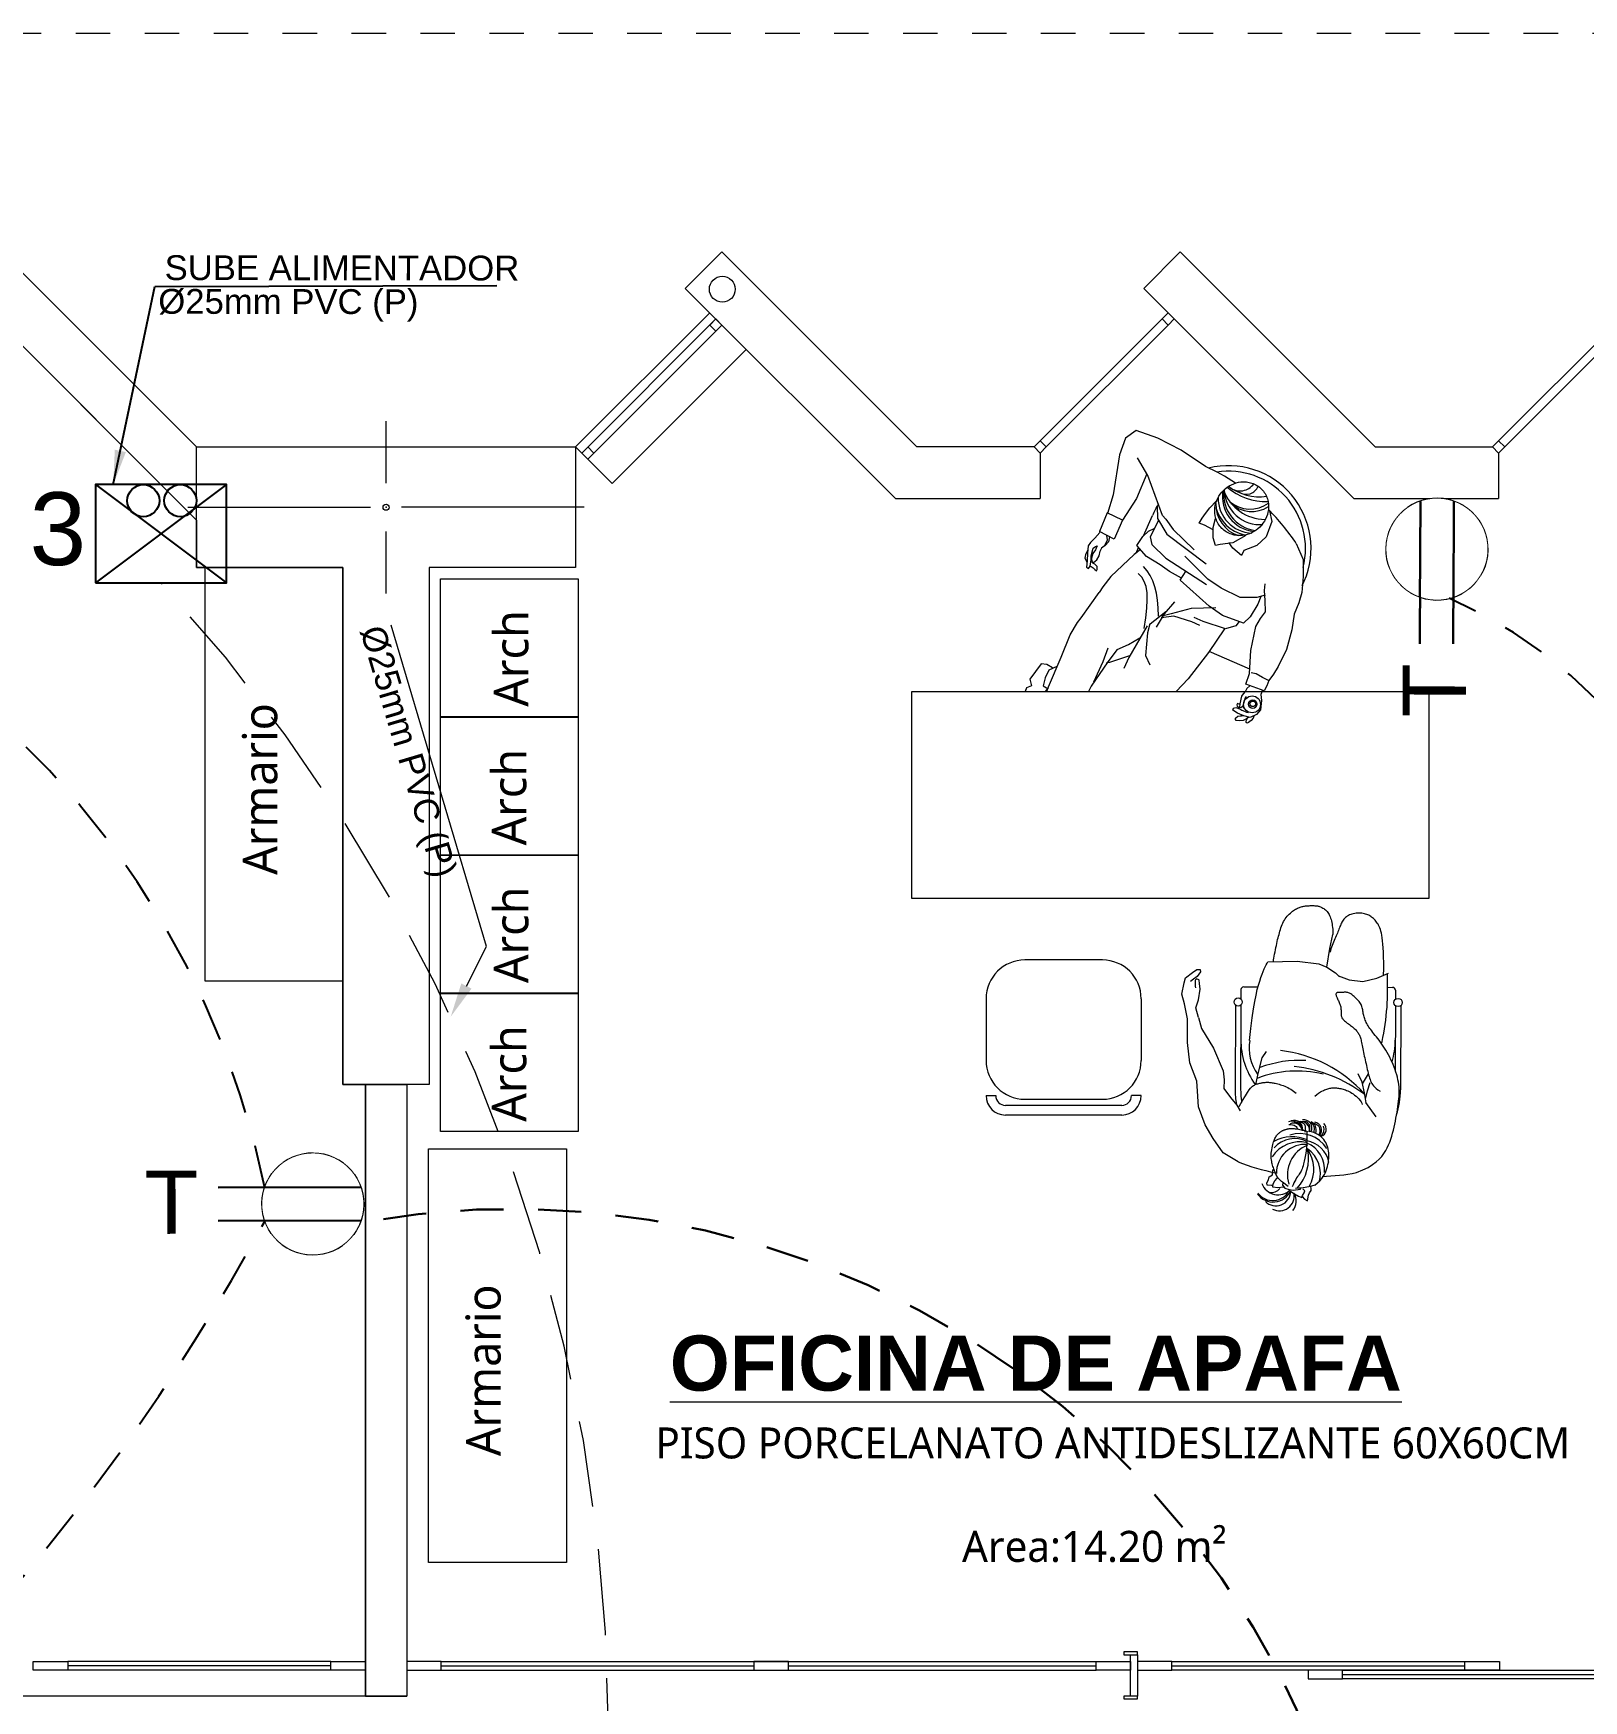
# Model space of a CAD drawing. Header units: metres. Extents: x -17 to 101, y 0 to 79.
# Drawn here: x 70.235 to 74.732, y 26.296 to 31.134 of the extents above; entities that cross this region are included whole.
import ezdxf

# ---------------------------------------------------------------- set-up
doc = ezdxf.new("R2010")
doc.units = ezdxf.units.M
doc.set_wipeout_variables(frame=1)
for name, pattern in [('CONTINUA', [0]), ('DASHED', [19.05, 12.7, -6.35]), ('DASHED2', [0.375, 0.25, -0.125]), ('HIDDEN2', [0.1875, 0.125, -0.0625])]:
    doc.linetypes.add(name, pattern=pattern)
for name, color, linetype, lineweight in [('corriente debil', 30, 'Continuous', 15), ('Cotas varias El', 253, 'Continuous', 13), ('ISE- DAtos', 140, 'Continuous', 35), ('ROTULO', 253, 'Continuous', 0), ('TOMACORRIENTE', 5, 'HIDDEN2', 30)]:
    doc.layers.add(name, color=color, linetype=linetype, lineweight=lineweight)
doc.styles.add('01COTAS', font='romans.shx')
doc.styles.add('Generales', font='trebuc.ttf', dxfattribs={"height": 0.1})
doc.styles.add('GENERATED_STYLE_3', font='swisse.ttf')
doc.styles.add('Santa Rosa 1 50', font='trebuc.ttf')
doc.styles.add('style1', font='arial.ttf', dxfattribs={"height": 0.35})
doc.styles.add('WMF-Arial1', font='arial.ttf')
doc.dimstyles.new('DIM-50-PLANTA', dxfattribs={"dimscale": 0.05, "dimtxt": 2, "dimasz": 2, "dimexe": 2, "dimexo": 2, "dimgap": 1, "dimtad": 1, "dimdec": 0, "dimlfac": 1000, "dimdsep": 46, "dimtxsty": '01COTAS', "dimcen": 25, "dimclrd": 9, "dimclre": 9, "dimclrt": 7, "dimadec": 0, "dimazin": 0, "dimtfac": 1, "dimtdec": 0, "dimtmove": 2, "dimatfit": 3, "dimfxl": 1, "dimtolj": 1, "dimtzin": 0, "dimarcsym": 0})

# ---------------------------------------------------------------- blocks, each defined once
blk = doc.blocks.new('Tomacorriente con puesta a tierra')
at = {"layer": 'TOMACORRIENTE'}
blk.add_lwpolyline([(0.111, 0.0379), (0.1065, 0.0493), (0.1007, 0.0601), (0.0939, 0.0703), (0.086, 0.0798), (0.0772, 0.0883), (0.0676, 0.0959), (0.0572, 0.1024), (0.0462, 0.1079), (0.0346, 0.1121), (0.0227, 0.1151), (0.0106, 0.1168), (-0.0017, 0.1173), (-0.014, 0.1165), (-0.0261, 0.1144), (-0.0379, 0.111), (-0.0493, 0.1065), (-0.0601, 0.1007), (-0.0703, 0.0939), (-0.0798, 0.086), (-0.0883, 0.0772), (-0.0959, 0.0676), (-0.1024, 0.0572), (-0.1079, 0.0462), (-0.1121, 0.0346), (-0.1151, 0.0227), (-0.1168, 0.0106), (-0.1173, -0.0017), (-0.1165, -0.014), (-0.1144, -0.0261), (-0.111, -0.0379), (-0.1065, -0.0493), (-0.1007, -0.0601), (-0.0939, -0.0703), (-0.086, -0.0798), (-0.0772, -0.0883), (-0.0676, -0.0959), (-0.0572, -0.1024), (-0.0462, -0.1079), (-0.0346, -0.1121), (-0.0227, -0.1151), (-0.0106, -0.1168), (0.0017, -0.1173), (0.014, -0.1165), (0.0261, -0.1144), (0.0379, -0.111), (0.0493, -0.1065), (0.0601, -0.1007), (0.0703, -0.0939), (0.0798, -0.086), (0.0883, -0.0772), (0.0959, -0.0676), (0.1024, -0.0572), (0.1079, -0.0462), (0.1121, -0.0346), (0.1151, -0.0227), (0.1168, -0.0106), (0.1173, 0.0017), (0.1165, 0.014), (0.1144, 0.0261)], close=True, dxfattribs=at)
at = {"layer": 'TOMACORRIENTE', "color": 5, "linetype": 'CONTINUA', "style": 'style1', "text_generation_flag": 4}
blk.add_text('T', height=0.1466, rotation=180, dxfattribs=at).set_placement((0.3906, -0.0687))
blk.add_wipeout([(0.111, 0.0379), (0.1065, 0.0493), (0.1007, 0.0601), (0.0939, 0.0703), (0.086, 0.0798), (0.0772, 0.0883), (0.0676, 0.0959), (0.0572, 0.1024), (0.0462, 0.1079), (0.0346, 0.1121), (0.0227, 0.1151), (0.0106, 0.1168), (-0.0017, 0.1173), (-0.014, 0.1165), (-0.0261, 0.1144), (-0.0379, 0.111), (-0.0493, 0.1065), (-0.0601, 0.1007), (-0.0703, 0.0939), (-0.0798, 0.086), (-0.0883, 0.0772), (-0.0959, 0.0676), (-0.1024, 0.0572), (-0.1079, 0.0462), (-0.1121, 0.0346), (-0.1151, 0.0227), (-0.1168, 0.0106), (-0.1173, -0.0017), (-0.1165, -0.014), (-0.1144, -0.0261), (-0.111, -0.0379), (-0.1065, -0.0493), (-0.1007, -0.0601), (-0.0939, -0.0703), (-0.086, -0.0798), (-0.0772, -0.0883), (-0.0676, -0.0959), (-0.0572, -0.1024), (-0.0462, -0.1079), (-0.0346, -0.1121), (-0.0227, -0.1151), (-0.0106, -0.1168), (0.0017, -0.1173), (0.014, -0.1165), (0.0261, -0.1144), (0.0379, -0.111), (0.0493, -0.1065), (0.0601, -0.1007), (0.0703, -0.0939), (0.0798, -0.086), (0.0883, -0.0772), (0.0959, -0.0676), (0.1024, -0.0572), (0.1079, -0.0462), (0.1121, -0.0346), (0.1151, -0.0227), (0.1168, -0.0106), (0.1173, 0.0017), (0.1165, 0.014), (0.1144, 0.0261)]).dxf.layer = 'TOMACORRIENTE'
at = {"layer": 'TOMACORRIENTE', "color": 5, "linetype": 'CONTINUA'}
for p, q in [((-0.1107, 0.0388), (0.2197, 0.0388)), ((-0.1107, -0.0388), (0.2197, -0.0388))]:
    blk.add_line(p, q, dxfattribs=at)

msp = doc.modelspace()

# ---------------------------------------------------------------- linework, layer by layer
at = {"color": 7}
for p, q in [((70.7949, 29.8247), (70.4147, 29.5395)), ((70.4147, 29.8247), (70.7949, 29.5395))]:
    msp.add_line(p, q, dxfattribs=at)
msp.add_lwpolyline([(70.4147, 29.5395), (70.7949, 29.5395), (70.7949, 29.8247), (70.4147, 29.8247)], close=True, dxfattribs=at)
at = {"color": 7, "ltscale": 0.0005}
for centre in [(70.5536, 29.778), (70.6609, 29.7781)]:
    msp.add_circle(centre, 0.0465, dxfattribs=at)
at = {"layer": 'corriente debil', "color": 5, "linetype": 'DASHED'}
msp.add_lwpolyline([(71.4909, 28.3699), (71.5495, 28.4843), (71.2726, 29.4164)], dxfattribs=at)
msp.add_solid([(71.5058, 28.3623), (71.4454, 28.2809), (71.4761, 28.3775)], dxfattribs=at)
at = {"layer": 'Cotas varias El', "linetype": 'Continuous'}
for p, q in [((71.8077, 29.9339), (72.1966, 30.3228)), ((71.8253, 29.9163), (72.2142, 30.3052)), ((72.2142, 30.3052), (72.1966, 30.2875)), ((72.1966, 30.2875), (72.2142, 30.2698)), ((72.2142, 30.3052), (72.2319, 30.2875)), ((72.2142, 30.2698), (72.2319, 30.2875)), ((73.1377, 29.9339), (73.5266, 30.3229)), ((73.173, 29.9339), (73.5266, 30.2875)), ((73.5266, 30.3229), (73.5089, 30.3052)), ((73.5089, 30.3052), (73.5266, 30.2875)), ((73.5266, 30.3229), (73.5443, 30.3052)), ((73.5266, 30.2875), (73.5443, 30.3052)), ((74.4677, 29.9339), (74.8566, 30.3229)), ((74.5031, 29.9339), (74.8566, 30.2875)), ((71.8607, 29.9163), (72.2142, 30.2698)), ((71.9137, 29.8279), (72.3026, 30.2168)), ((71.2577, 29.829), (71.2577, 30.009)), ((73.173, 29.9339), (73.1554, 29.9516)), ((74.5031, 29.9339), (74.4854, 29.9516)), ((71.8077, 29.9339), (71.9137, 29.8279)), ((71.8607, 29.9163), (71.843, 29.9339)), ((71.843, 29.8986), (71.8607, 29.9163)), ((73.1554, 29.9163), (73.173, 29.9339)), ((74.4854, 29.9163), (74.5031, 29.9339)), ((70.6827, 29.759), (71.2127, 29.759)), ((71.8327, 29.759), (71.3027, 29.759)), ((71.2577, 29.509), (71.2577, 29.689)), ((73.4177, 26.3098), (73.4177, 26.4298)), ((71.0977, 26.4098), (70.3343, 26.4098)), ((71.0977, 26.3973), (70.3343, 26.3973)), ((71.0977, 26.3848), (70.3343, 26.3848)), ((71.4177, 26.4098), (73.3177, 26.4098)), ((71.4177, 26.3973), (72.3252, 26.3973)), ((71.4177, 26.3848), (72.3252, 26.3848)), ((72.4252, 26.3973), (73.3177, 26.3973)), ((72.4252, 26.3848), (73.3177, 26.3848)), ((73.5377, 26.4098), (74.3877, 26.4098)), ((73.5377, 26.3973), (74.3877, 26.3973)), ((74.3877, 26.3848), (73.5377, 26.3848)), ((74.0326, 26.3848), (74.8826, 26.3848)), ((74.0326, 26.3723), (74.8826, 26.3723)), ((74.8826, 26.3598), (74.0326, 26.3598))]:
    msp.add_line(p, q, dxfattribs=at)
at = {"layer": 'Cotas varias El', "ltscale": 0.05}
for p, q in [((73.1377, 29.9339), (73.1554, 29.9163)), ((73.1377, 29.9339), (73.1554, 29.9163)), ((73.1554, 29.9163), (73.1554, 29.7839)), ((74.4677, 29.9339), (74.4854, 29.9163)), ((74.4677, 29.9339), (74.4854, 29.9163)), ((74.4854, 29.9163), (74.4854, 29.7839)), ((72.7355, 29.7839), (73.1554, 29.7839))]:
    msp.add_line(p, q, dxfattribs=at)
at = {"layer": 'Cotas varias El'}
for p, q in [((73.4674, 29.8512), (73.4377, 29.9019)), ((73.4651, 29.8563), (73.4347, 29.7843)), ((73.51, 29.7353), (73.4674, 29.8512)), ((73.4347, 29.7843), (73.3938, 29.7213)), ((73.4949, 29.7623), (73.4955, 29.7264)), ((73.3498, 29.7423), (73.3274, 29.6884)), ((73.3938, 29.7213), (73.3498, 29.7423)), ((73.3938, 29.7213), (73.3703, 29.6659)), ((73.4556, 29.6765), (73.4809, 29.735)), ((73.4955, 29.7264), (73.5224, 29.681)), ((73.3703, 29.6659), (73.3274, 29.6884)), ((73.5224, 29.681), (73.6374, 29.595)), ((73.4338, 29.6261), (73.4409, 29.6424)), ((73.9159, 29.5316), (73.9215, 29.5444)), ((73.5936, 29.4648), (73.5357, 29.4502)), ((73.6648, 29.4671), (73.5936, 29.4648)), ((73.5357, 29.4502), (73.5079, 29.4426)), ((73.7635, 29.2892), (73.6452, 29.3404)), ((73.7379, 28.3595), (73.7379, 28.3324)), ((73.746, 28.3674), (73.7875, 28.3673)), ((74.1633, 28.3661), (74.178, 28.366)), ((74.1859, 28.358), (74.1859, 28.331)), ((73.7218, 28.3146), (73.721, 28.0706)), ((73.7378, 28.3145), (73.737, 28.0705)), ((74.1858, 28.3131), (74.1852, 28.1267)), ((74.2018, 28.313), (74.201, 28.069)), ((73.6143, 28.2783), (73.6232, 28.2464)), ((73.6232, 28.2464), (73.6585, 28.1899)), ((73.6585, 28.1899), (73.6865, 28.1241)), ((73.6865, 28.1241), (73.6889, 28.0977)), ((73.6889, 28.0977), (73.6884, 28.073)), ((73.6884, 28.073), (73.708, 28.0466)), ((73.708, 28.0466), (73.7263, 28.0246)), ((73.7263, 28.0246), (73.736, 28.0077)), ((74.1303, 27.9908), (74.1004, 28.0319)), ((73.6576, 27.9271), (73.6342, 27.9672)), ((73.6862, 27.8859), (73.6576, 27.9271)), ((73.7294, 27.8595), (73.6862, 27.8859)), ((71.1977, 26.3098), (71.3177, 26.3098))]:
    msp.add_line(p, q, dxfattribs=at)
at = {"layer": 'Cotas varias El', "linetype": 'ByBlock'}
for p, q in [((73.336, 28.4455), (73.111, 28.4455)), ((72.9985, 28.333), (72.9985, 28.1538)), ((73.4485, 28.333), (73.4485, 28.1538)), ((72.9985, 28.0518), (73.0266, 28.0518)), ((73.3922, 28.0237), (73.0547, 28.0237)), ((73.111, 28.0413), (73.336, 28.0413)), ((73.4485, 28.0518), (73.4204, 28.0518)), ((73.3922, 27.9955), (73.0547, 27.9955))]:
    msp.add_line(p, q, dxfattribs=at)
at = {"layer": 'Cotas varias El', "linetype": 'HIDDEN2', "ltscale": 0.5}
msp.add_lwpolyline([(85.6577, 29.9339), (85.6577, 31.1339), (56.8577, 31.1339), (56.8577, 29.9339)], dxfattribs=at)
at = {"layer": 'Cotas varias El', "ltscale": 0.05}
for points in [[(70.7077, 29.9339), (70.142, 30.4996)], [(72.2319, 30.4996), (72.1259, 30.3936)], [(72.7976, 29.9339), (72.2319, 30.4996)], [(73.5619, 30.4996), (73.4559, 30.3936)], [(74.1276, 29.9339), (73.5619, 30.4996)], [(70.0359, 30.3935), (70.7077, 29.7218)], [(72.1259, 30.3936), (72.7355, 29.7839)], [(73.4559, 30.3936), (74.0655, 29.7839)], [(72.9676, 29.9339), (72.7976, 29.9339)], [(73.1377, 29.9339), (72.9676, 29.9339)], [(74.1276, 29.9339), (74.4677, 29.9339)], [(74.0655, 29.7839), (74.4854, 29.7839)]]:
    msp.add_lwpolyline(points, dxfattribs=at)
at = {"layer": 'Cotas varias El'}
for points in [[(71.1977, 26.3098), (66.4927, 26.3098), (66.5014, 29.5839), (67.0576, 29.5839), (67.0576, 29.9339), (67.0753, 29.9162), (67.4642, 30.3051), (67.9855, 29.7839), (68.4053, 29.7839), (68.4053, 29.9162), (68.7943, 30.3051), (69.3155, 29.7839), (69.7354, 29.7839), (69.7354, 29.9162), (70.1243, 30.3051), (70.7076, 29.7218), (70.7076, 29.5839), (71.1326, 29.5839), (71.1324, 28.0839), (71.1977, 28.0839), (71.1977, 26.3098)], [(73.635, 29.8769), (73.5641, 29.9243), (73.4969, 29.9596), (73.4336, 29.9821), (73.4026, 29.959), (73.3855, 29.911), (73.367, 29.795), (73.3506, 29.741)], [(73.6573, 29.6932), (73.6322, 29.7071), (73.6166, 29.7127), (73.6253, 29.7272), (73.6354, 29.7412), (73.6473, 29.757), (73.6673, 29.7775)], [(73.4991, 29.7202), (73.4743, 29.673), (73.4791, 29.6512), (73.5202, 29.6114), (73.638, 29.535)], [(73.51, 29.7353), (73.5198, 29.7243), (73.5408, 29.6943), (73.602, 29.6358)], [(73.7521, 29.677), (73.7142, 29.6553), (73.6775, 29.6509), (73.6639, 29.6481), (73.6569, 29.6707), (73.6575, 29.7006), (73.664, 29.726)], [(73.8208, 29.7489), (73.827, 29.7181), (73.8112, 29.6736), (73.7844, 29.6479), (73.7467, 29.6337), (73.739, 29.6189), (73.7139, 29.6404), (73.7023, 29.6571)], [(73.3284, 29.6859), (73.3138, 29.669), (73.3019, 29.6565), (73.2947, 29.6474), (73.2928, 29.6258), (73.2914, 29.6034), (73.29, 29.5847), (73.2959, 29.5809), (73.3007, 29.5881), (73.3036, 29.6066), (73.3032, 29.6184), (73.3095, 29.64), (73.3162, 29.6455), (73.3208, 29.647), (73.3161, 29.6353), (73.3086, 29.6248), (73.3043, 29.6109), (73.305, 29.6013), (73.3103, 29.5983), (73.3196, 29.6063), (73.3265, 29.6177), (73.3293, 29.6311), (73.3345, 29.6412), (73.3439, 29.6499), (73.3506, 29.6649), (73.3488, 29.6769)], [(73.3569, 29.6727), (73.3532, 29.6587), (73.3442, 29.6477), (73.3336, 29.6399)], [(73.5654, 29.5533), (73.5306, 29.5727), (73.5037, 29.5921), (73.4642, 29.6159), (73.4358, 29.6482), (73.4529, 29.6741), (73.4699, 29.6893), (73.486, 29.6969)], [(73.8982, 29.6542), (73.9184, 29.6078), (73.9181, 29.5577), (73.9142, 29.5114), (73.9061, 29.4816), (73.892, 29.449), (73.8859, 29.4034), (73.8705, 29.3461), (73.8455, 29.2973), (73.8324, 29.2744), (73.8185, 29.2567), (73.813, 29.2411), (73.8052, 29.2263), (73.7517, 29.2453), (73.7628, 29.2765), (73.7664, 29.343), (73.7812, 29.4131), (73.7944, 29.436), (73.809, 29.4559), (73.8082, 29.4888), (73.8058, 29.5173), (73.8077, 29.5367)], [(73.2935, 29.6352), (73.2869, 29.6209), (73.2853, 29.6109), (73.291, 29.6006)], [(73.4462, 29.6364), (73.4283, 29.6215), (73.3604, 29.5578), (73.3374, 29.5284), (73.3266, 29.5121)], [(73.8085, 29.5038), (73.7837, 29.4976), (73.7358, 29.497), (73.6802, 29.5244), (73.6418, 29.5506), (73.5751, 29.6166)], [(70.7327, 28.384), (70.7327, 29.584), (71.1327, 29.584), (71.1327, 28.384), (70.7327, 28.384)], [(73.3008, 29.5888), (73.3087, 29.5832), (73.3137, 29.5781), (73.319, 29.5743), (73.3211, 29.5784), (73.321, 29.5872), (73.314, 29.5941), (73.3099, 29.5955), (73.3069, 29.5996)], [(73.4569, 29.4069), (73.4616, 29.4382), (73.4647, 29.4658), (73.466, 29.4899), (73.4654, 29.5107), (73.4626, 29.5286), (73.4575, 29.5437), (73.45, 29.5564), (73.4397, 29.5668)], [(73.4984, 29.4434), (73.4979, 29.4671), (73.496, 29.4891), (73.4927, 29.5095), (73.488, 29.5283), (73.482, 29.5454), (73.4745, 29.5609), (73.4657, 29.5747), (73.4554, 29.5869)], [(73.7951, 29.4999), (73.7873, 29.4778), (73.7646, 29.4415), (73.7454, 29.4226), (73.6839, 29.4445), (73.6458, 29.4722), (73.5616, 29.5475), (73.5791, 29.5741)], [(71.8155, 29.1513), (71.4155, 29.1513), (71.4155, 29.5513), (71.8155, 29.5513), (71.8155, 29.1513)], [(73.2741, 29.4378), (73.3266, 29.5121)], [(73.5454, 29.4845), (73.5155, 29.4499), (73.4915, 29.4108)], [(73.1752, 29.2242), (73.18, 29.2376), (73.2166, 29.3243), (73.2425, 29.3892), (73.2636, 29.4244), (73.2741, 29.4378)], [(73.4656, 29.4152), (73.4128, 29.3229), (73.3985, 29.2909)], [(73.4734, 29.421), (73.4669, 29.3948), (73.4605, 29.3287), (73.4735, 29.3013)], [(73.5201, 29.4558), (73.4745, 29.4193)], [(73.6189, 29.4156), (73.5951, 29.4266), (73.543, 29.4426), (73.5063, 29.4381)], [(73.7328, 29.4271), (73.7233, 29.4147), (73.6935, 29.4066), (73.6281, 29.4274), (73.6021, 29.4392)], [(73.3784, 29.3465), (73.4118, 29.3603), (73.4445, 29.38)], [(73.6905, 29.4063), (73.6433, 29.3377), (73.5848, 29.2616), (73.5502, 29.2242)], [(73.3784, 29.3465), (73.3514, 29.3105), (73.3032, 29.2394), (73.2954, 29.2242)], [(73.3513, 29.3504), (73.3369, 29.31), (73.3103, 29.2511)], [(73.4146, 29.3279), (73.3855, 29.3183), (73.3564, 29.3087), (73.347, 29.3064)], [(73.1913, 29.2934), (73.1745, 29.3023), (73.1584, 29.3051), (73.1252, 29.26), (73.13, 29.2412), (73.1162, 29.2347), (73.1116, 29.2242)], [(73.2041, 29.2974), (73.1801, 29.286), (73.1695, 29.2642), (73.1639, 29.2405), (73.1782, 29.2326)], [(73.8182, 29.2566), (73.8005, 29.2652), (73.7822, 29.2759), (73.7674, 29.2784)], [(72.7833, 29.2242), (74.2833, 29.2242), (74.2833, 28.6242), (72.7833, 28.6242), (72.7833, 29.2242)], [(73.1706, 29.2242), (73.1791, 29.2351)], [(73.8002, 29.2278), (73.7958, 29.2155), (73.7979, 29.1984), (73.7947, 29.1708), (73.7834, 29.1577), (73.7647, 29.1488), (73.7467, 29.1535), (73.7276, 29.162), (73.7148, 29.1698), (73.7161, 29.1759), (73.7228, 29.1784), (73.7286, 29.1763), (73.7371, 29.1725), (73.7402, 29.1698), (73.7482, 29.1669), (73.754, 29.1648), (73.7584, 29.1633)], [(73.7638, 29.2408), (73.7546, 29.2334), (73.7511, 29.2257), (73.7441, 29.2175), (73.7393, 29.211), (73.7349, 29.1885), (73.734, 29.179), (73.7386, 29.1782), (73.7451, 29.1849), (73.7499, 29.204), (73.7537, 29.21)], [(73.7342, 29.1871), (73.728, 29.1894), (73.7258, 29.1861), (73.7268, 29.1818), (73.7319, 29.1764), (73.7345, 29.174)], [(73.7487, 29.1744), (73.7445, 29.1795), (73.7413, 29.1816)], [(71.8155, 28.7495), (71.4155, 28.7495), (71.4155, 29.1495), (71.8155, 29.1495), (71.8155, 28.7495)], [(73.7605, 29.1497), (73.7538, 29.1451), (73.7442, 29.1405), (73.7339, 29.1396), (73.7244, 29.14), (73.722, 29.1429), (73.7216, 29.1475), (73.7289, 29.1524), (73.7359, 29.1539), (73.7398, 29.1536), (73.7457, 29.1545)], [(73.7767, 29.1544), (73.7738, 29.1475), (73.7674, 29.1407), (73.7602, 29.1348), (73.7564, 29.1326), (73.7532, 29.1348), (73.7533, 29.1392), (73.7547, 29.1432), (73.7581, 29.1486)], [(71.8155, 28.3495), (71.4155, 28.3495), (71.4155, 28.7495), (71.8155, 28.7495), (71.8155, 28.3495)], [(73.8317, 28.4407), (73.8321, 28.4427), (73.8327, 28.4461), (73.8335, 28.4506), (73.8345, 28.4561), (73.8356, 28.4621), (73.8368, 28.4686), (73.8381, 28.4752), (73.8394, 28.4817), (73.8406, 28.4878), (73.8419, 28.4937), (73.8431, 28.4992), (73.8444, 28.5045), (73.8457, 28.5097), (73.847, 28.5147), (73.8483, 28.5195), (73.8496, 28.5244), (73.851, 28.5292), (73.8525, 28.534), (73.854, 28.5387), (73.8556, 28.5434), (73.8574, 28.548), (73.8594, 28.5524), (73.8615, 28.5567), (73.8638, 28.5609), (73.8664, 28.5648), (73.8691, 28.5686), (73.872, 28.5721), (73.875, 28.5755), (73.8781, 28.5786), (73.8813, 28.5815), (73.8844, 28.5842), (73.8875, 28.5866), (73.8905, 28.5888), (73.8935, 28.5908), (73.8964, 28.5925), (73.8993, 28.5941), (73.9021, 28.5955), (73.9048, 28.5967), (73.9075, 28.5978), (73.9101, 28.5987), (73.9127, 28.5995), (73.9152, 28.6002), (73.9177, 28.6009), (73.9202, 28.6014), (73.9227, 28.6018), (73.9252, 28.6022), (73.9278, 28.6024), (73.9305, 28.6027), (73.9332, 28.6028), (73.936, 28.603), (73.9387, 28.6031), (73.9415, 28.6031), (73.9442, 28.6031), (73.9468, 28.6031), (73.9494, 28.6031), (73.9518, 28.603), (73.954, 28.6029), (73.9561, 28.6027), (73.9581, 28.6025), (73.9601, 28.6022), (73.9621, 28.6018), (73.9641, 28.6013), (73.9661, 28.6006), (73.9683, 28.5998), (73.9706, 28.5988), (73.973, 28.5976), (73.9754, 28.5962), (73.9779, 28.5947), (73.9804, 28.5929), (73.9829, 28.5909), (73.9853, 28.5886), (73.9876, 28.5862), (73.9897, 28.5835), (73.9917, 28.5806), (73.9935, 28.5775), (73.9952, 28.5741), (73.9968, 28.5705), (73.9981, 28.5668), (73.9994, 28.5628), (74.0005, 28.5586), (74.0014, 28.5543), (74.0023, 28.5497), (74.0029, 28.545), (74.0035, 28.5401), (74.004, 28.5351), (74.0044, 28.5299), (74.0047, 28.5245), (74.0049, 28.5191)], [(74.1518, 28.4007), (74.152, 28.4205), (74.152, 28.4382), (74.1517, 28.454), (74.1513, 28.4681), (74.1507, 28.4805), (74.1499, 28.4915), (74.149, 28.5011), (74.1479, 28.5096), (74.1467, 28.517), (74.1455, 28.5235), (74.1441, 28.5292), (74.1426, 28.5343), (74.1409, 28.5387), (74.1392, 28.5426), (74.1374, 28.5462), (74.1355, 28.5495), (74.1335, 28.5526), (74.1313, 28.5556), (74.1291, 28.5584), (74.1269, 28.5611), (74.1245, 28.5636), (74.122, 28.5659), (74.1195, 28.5681), (74.1169, 28.5701), (74.1143, 28.572), (74.1116, 28.5737), (74.1088, 28.5752), (74.1058, 28.5766), (74.1027, 28.5778), (74.0995, 28.5788), (74.096, 28.5797), (74.0924, 28.5804), (74.0885, 28.5808), (74.0845, 28.5811), (74.0803, 28.5813), (74.0761, 28.5812), (74.0719, 28.5809), (74.0678, 28.5803), (74.0637, 28.5796), (74.0598, 28.5786), (74.0562, 28.5774), (74.0527, 28.576), (74.0495, 28.5744), (74.0465, 28.5726), (74.0437, 28.5706), (74.0411, 28.5684), (74.0387, 28.566), (74.0365, 28.5635), (74.0344, 28.5609), (74.0326, 28.5581), (74.0309, 28.5551), (74.0293, 28.552), (74.0278, 28.5489), (74.0263, 28.5455), (74.0249, 28.5421), (74.0235, 28.5386), (74.0221, 28.5349), (74.0206, 28.5312), (74.0191, 28.5273), (74.0176, 28.5234), (74.016, 28.5193), (74.0143, 28.5151), (74.0125, 28.5108), (74.0105, 28.5064), (74.0085, 28.5019), (74.0064, 28.4973), (74.0044, 28.4926), (74.0024, 28.4878), (74.0006, 28.4829), (73.9991, 28.4781), (73.9979, 28.4732), (73.9971, 28.4682)], [(73.987, 28.4242), (73.9957, 28.479), (74.0049, 28.519)], [(73.6342, 27.9672), (73.6152, 28.019), (73.6123, 28.0645), (73.6102, 28.0939), (73.5895, 28.1467), (73.5827, 28.2059), (73.5824, 28.275), (73.5739, 28.3184), (73.5663, 28.3458), (73.5727, 28.3796), (73.5772, 28.3933), (73.5972, 28.4088), (73.6096, 28.4181), (73.6198, 28.4178), (73.621, 28.4111), (73.6111, 28.3972), (73.6004, 28.3899), (73.5916, 28.3829)], [(73.763, 28.2115), (73.7667, 28.2471), (73.7704, 28.2775), (73.7741, 28.3034), (73.7779, 28.3252), (73.7816, 28.3437), (73.7853, 28.3593), (73.7889, 28.3726), (73.7924, 28.3842), (73.7958, 28.3946), (73.7991, 28.4039), (73.8022, 28.4122), (73.8053, 28.4196), (73.8081, 28.426), (73.8109, 28.4316), (73.8135, 28.4364), (73.816, 28.4405)], [(73.816, 28.4405), (73.9012, 28.4417), (73.9642, 28.4347)], [(73.9642, 28.4347), (73.987, 28.4242), (74.0118, 28.4082), (74.0238, 28.3962)], [(74.0205, 28.3995), (74.0521, 28.3878), (74.0915, 28.3834), (74.1323, 28.3922), (74.1658, 28.4071)], [(74.146, 28.2045), (74.1471, 28.2085), (74.1499, 28.2209), (74.1524, 28.2334), (74.1546, 28.2459), (74.1565, 28.2584), (74.1581, 28.271), (74.1595, 28.2835), (74.1606, 28.2959), (74.1616, 28.3083), (74.1623, 28.3205), (74.1627, 28.3325), (74.1631, 28.3443), (74.1632, 28.3558), (74.1633, 28.3668), (74.1633, 28.3773), (74.1632, 28.3872), (74.163, 28.3964), (74.1629, 28.4048)], [(71.8155, 27.9477), (71.4155, 27.9477), (71.4155, 28.3477), (71.8155, 28.3477), (71.8155, 27.9477)], [(73.6156, 28.3883), (73.6089, 28.3908), (73.606, 28.3882), (73.6053, 28.3857), (73.6047, 28.3694), (73.6063, 28.3644)], [(73.6143, 28.2783), (73.6072, 28.3068), (73.615, 28.3298), (73.6199, 28.3611), (73.6176, 28.3773), (73.6164, 28.3865), (73.6156, 28.3883)], [(74.0728, 27.8285), (74.091, 27.8361), (74.1065, 27.8438), (74.1195, 27.8516), (74.1303, 27.8595), (74.1392, 27.8676), (74.1466, 27.8757), (74.1527, 27.8839), (74.1579, 27.8922), (74.1624, 27.9005), (74.1664, 27.9088), (74.1698, 27.9172), (74.1728, 27.9256), (74.1755, 27.9341), (74.1778, 27.9426), (74.18, 27.9512), (74.182, 27.9599), (74.1839, 27.9687), (74.1858, 27.9775), (74.1875, 27.9863), (74.1892, 27.995), (74.1907, 28.0036), (74.1921, 28.012), (74.1933, 28.0202), (74.1944, 28.0281), (74.1953, 28.0356), (74.1961, 28.0428), (74.1966, 28.0498), (74.197, 28.0567), (74.1971, 28.0634), (74.1969, 28.0701), (74.1964, 28.0769), (74.1957, 28.0837), (74.1946, 28.0907), (74.1933, 28.0978), (74.1916, 28.105), (74.1897, 28.1123), (74.1875, 28.1197), (74.1851, 28.127), (74.1824, 28.1344), (74.1795, 28.1417), (74.1764, 28.149), (74.1731, 28.1562), (74.1696, 28.1632), (74.166, 28.1702), (74.1622, 28.1769), (74.1584, 28.1835), (74.1545, 28.1898), (74.1505, 28.1958), (74.1465, 28.2016), (74.1425, 28.2071), (74.1385, 28.2124), (74.1346, 28.2174), (74.1308, 28.2222), (74.1271, 28.2268), (74.1236, 28.2311), (74.1203, 28.2353), (74.1172, 28.2394), (74.1143, 28.2433), (74.1117, 28.247), (74.1092, 28.2507), (74.107, 28.2542), (74.1049, 28.2577), (74.1031, 28.2611), (74.1013, 28.2645), (74.0998, 28.2678), (74.0984, 28.2711), (74.0972, 28.2743), (74.096, 28.2776), (74.0951, 28.2808), (74.0942, 28.2841), (74.0934, 28.2874), (74.0927, 28.2906), (74.0921, 28.2939), (74.0916, 28.2972), (74.091, 28.3005), (74.0903, 28.3037), (74.0896, 28.307), (74.0887, 28.3101), (74.0876, 28.3132), (74.0862, 28.3163), (74.0846, 28.3192), (74.0827, 28.3221), (74.0806, 28.3248), (74.0784, 28.3275), (74.076, 28.3301), (74.0735, 28.3326), (74.0711, 28.335), (74.0686, 28.3373), (74.0663, 28.3395), (74.0639, 28.3416), (74.0617, 28.3435), (74.0594, 28.3453), (74.0571, 28.3469), (74.0548, 28.3483), (74.0525, 28.3495), (74.0501, 28.3504), (74.0477, 28.351), (74.0452, 28.3514), (74.0427, 28.3516), (74.0401, 28.3516), (74.0376, 28.3516), (74.0351, 28.3515), (74.0327, 28.3513), (74.0303, 28.3512), (74.028, 28.3512), (74.0258, 28.3512), (74.0238, 28.3512), (74.0219, 28.3512), (74.0201, 28.3511), (74.0186, 28.3509), (74.0172, 28.3506), (74.016, 28.3502), (74.0151, 28.3495), (74.0143, 28.3487), (74.0139, 28.3477), (74.0136, 28.3464), (74.0136, 28.345), (74.0138, 28.3434), (74.0142, 28.3416), (74.0148, 28.3397), (74.0157, 28.3375), (74.0168, 28.3352), (74.018, 28.3327), (74.0192, 28.3302), (74.0205, 28.3275), (74.0218, 28.3249), (74.023, 28.3222), (74.0241, 28.3196), (74.0251, 28.317), (74.0259, 28.3145), (74.0266, 28.312), (74.0272, 28.3096), (74.0276, 28.3072), (74.0279, 28.3049), (74.0281, 28.3025), (74.0283, 28.3003), (74.0284, 28.298), (74.0284, 28.2957), (74.0284, 28.2935), (74.0284, 28.2914), (74.0285, 28.2893), (74.0286, 28.2872), (74.0288, 28.2852), (74.0291, 28.2833), (74.0295, 28.2814), (74.0301, 28.2796), (74.0309, 28.2778), (74.0319, 28.2761), (74.0332, 28.2743), (74.0347, 28.2725), (74.0365, 28.2707), (74.0386, 28.2687), (74.041, 28.2667), (74.0436, 28.2646), (74.0465, 28.2625), (74.0495, 28.2603), (74.0525, 28.2581), (74.0556, 28.2558), (74.0586, 28.2535), (74.0614, 28.2513), (74.0641, 28.249), (74.0666, 28.2468), (74.0689, 28.2446), (74.071, 28.2424), (74.0729, 28.2403), (74.0747, 28.2381), (74.0763, 28.236), (74.0778, 28.2338), (74.0792, 28.2316), (74.0804, 28.2295), (74.0816, 28.2272), (74.0826, 28.2248), (74.0836, 28.2222), (74.0845, 28.2195), (74.0854, 28.2165), (74.0862, 28.2132), (74.0871, 28.2096), (74.0879, 28.2057), (74.0888, 28.2015), (74.0896, 28.1971), (74.0905, 28.1924), (74.0915, 28.1876), (74.0925, 28.1825), (74.0935, 28.1773), (74.0946, 28.172), (74.0958, 28.1666), (74.097, 28.1611), (74.0982, 28.1555), (74.0995, 28.1499), (74.1008, 28.1444), (74.102, 28.1388), (74.1033, 28.1333), (74.1045, 28.1279), (74.1057, 28.1226), (74.1069, 28.1175), (74.1081, 28.1125), (74.1094, 28.1077), (74.1108, 28.1031), (74.1123, 28.0988), (74.1138, 28.0947), (74.1156, 28.091), (74.1176, 28.0874), (74.1199, 28.0839), (74.1227, 28.0804), (74.1262, 28.0768), (74.1303, 28.073), (74.1353, 28.0689), (74.1413, 28.0645)], [(73.7813, 28.0846), (73.7884, 28.12), (73.7991, 28.1616), (73.8118, 28.1801)], [(74.1009, 28.0305), (74.0965, 28.06), (74.0893, 28.0914), (74.0782, 28.1155)], [(74.0905, 28.086), (74.1049, 28.1105), (74.1074, 28.1149)], [(73.7331, 28.0208), (73.7428, 28.0376), (73.7506, 28.0509), (73.7569, 28.061), (73.7619, 28.0684), (73.7658, 28.0736), (73.769, 28.0772), (73.7718, 28.0796), (73.7743, 28.0812), (73.7768, 28.0826), (73.7794, 28.0838), (73.782, 28.0849), (73.7846, 28.0858), (73.7872, 28.0865), (73.7898, 28.0872), (73.7923, 28.0878), (73.7948, 28.0883), (73.7972, 28.0887), (73.7995, 28.0892), (73.8018, 28.0896), (73.8041, 28.0899), (73.8063, 28.0902), (73.8086, 28.0904), (73.8108, 28.0905), (73.8131, 28.0906), (73.8154, 28.0906), (73.8178, 28.0905), (73.8203, 28.0903), (73.8228, 28.0901), (73.8255, 28.0897), (73.8282, 28.0893), (73.8312, 28.0888), (73.8343, 28.0882), (73.8375, 28.0876), (73.841, 28.0868), (73.8446, 28.0859), (73.8483, 28.0848), (73.8523, 28.0836), (73.8563, 28.0823), (73.8605, 28.0808), (73.8648, 28.0791), (73.8693, 28.0773), (73.8738, 28.0752), (73.8782, 28.073), (73.8826, 28.0705), (73.8868, 28.0679), (73.8908, 28.0652), (73.8945, 28.0622), (73.8978, 28.0591)], [(73.9518, 28.0501), (73.9578, 28.0551), (73.9633, 28.0593), (73.9683, 28.0626), (73.9728, 28.0651), (73.9769, 28.0671), (73.9807, 28.0687), (73.9841, 28.0699), (73.9873, 28.0708), (73.9903, 28.0717), (73.9932, 28.0724), (73.996, 28.0731), (73.9986, 28.0736), (74.0013, 28.074), (74.0039, 28.0743), (74.0065, 28.0745), (74.0092, 28.0745), (74.0121, 28.0744), (74.015, 28.0742), (74.018, 28.0739), (74.0211, 28.0734), (74.0242, 28.0729), (74.0274, 28.0722), (74.0307, 28.0714), (74.034, 28.0705), (74.0374, 28.0695), (74.0408, 28.0684), (74.0443, 28.0671), (74.0478, 28.0655), (74.0515, 28.0638), (74.0553, 28.0617), (74.0593, 28.0593), (74.0634, 28.0566), (74.0677, 28.0534), (74.072, 28.05), (74.0762, 28.0462), (74.0801, 28.0423), (74.0835, 28.0382), (74.0864, 28.034), (74.0885, 28.0298), (74.0897, 28.0257)], [(74.0995, 28.0419), (74.1049, 28.0656), (74.1132, 28.0899)], [(73.877, 27.9682), (73.8828, 27.9681), (73.8877, 27.9673), (73.8919, 27.9659), (73.8952, 27.9641), (73.8978, 27.962), (73.8996, 27.9597), (73.9007, 27.9574), (73.9011, 27.9552)], [(73.8922, 27.9748), (73.8981, 27.9735), (73.9027, 27.9722), (73.9063, 27.971), (73.9089, 27.9697), (73.9108, 27.9684), (73.9121, 27.9671), (73.9129, 27.9659), (73.9135, 27.9647), (73.914, 27.9635), (73.9144, 27.9624), (73.9147, 27.9612), (73.9151, 27.9598), (73.9154, 27.9582), (73.9157, 27.9563), (73.9161, 27.9541), (73.9165, 27.9514)], [(73.9081, 27.9751), (73.9114, 27.9746), (73.9142, 27.9738), (73.9165, 27.9729), (73.9184, 27.9718), (73.9199, 27.9706), (73.9211, 27.9694), (73.9221, 27.9681), (73.9229, 27.9668), (73.9235, 27.9654), (73.924, 27.964), (73.9243, 27.9624), (73.9245, 27.9603), (73.9245, 27.9578), (73.9243, 27.9546), (73.924, 27.9507), (73.9235, 27.9458)], [(73.9151, 27.9757), (73.9187, 27.9766), (73.9217, 27.977), (73.924, 27.9771), (73.9259, 27.9769), (73.9275, 27.9764), (73.9287, 27.9757), (73.9297, 27.9749), (73.9306, 27.9741), (73.9315, 27.9733), (73.9324, 27.9724), (73.9332, 27.9715), (73.934, 27.9704), (73.9348, 27.9691), (73.9354, 27.9677), (73.936, 27.966), (73.9365, 27.9639), (73.9368, 27.9616), (73.9371, 27.959), (73.9372, 27.9563), (73.9372, 27.9537), (73.937, 27.9513), (73.9366, 27.9492), (73.936, 27.9476), (73.9353, 27.9466)], [(73.9345, 27.977), (73.9402, 27.9739), (73.9443, 27.9702), (73.9472, 27.9662), (73.9491, 27.9619), (73.95, 27.9575), (73.9501, 27.9533), (73.9498, 27.9493), (73.949, 27.9458)], [(73.9472, 27.9729), (73.9522, 27.9713), (73.9562, 27.9695), (73.9594, 27.9675), (73.9618, 27.9653), (73.9635, 27.963), (73.9648, 27.9605), (73.9656, 27.958), (73.9661, 27.9554), (73.9665, 27.9529), (73.9666, 27.9504), (73.9666, 27.948), (73.9664, 27.9457), (73.9661, 27.9437), (73.9656, 27.9419), (73.965, 27.9404), (73.9642, 27.9393)], [(73.8751, 27.7884), (73.8674, 27.7939), (73.8611, 27.7986), (73.856, 27.8028), (73.852, 27.8064), (73.8488, 27.8097), (73.8462, 27.8127), (73.8442, 27.8156), (73.8424, 27.8184), (73.8408, 27.8212), (73.8394, 27.8241), (73.838, 27.8271), (73.8367, 27.8301), (73.8354, 27.8332), (73.8343, 27.8364), (73.8331, 27.8396), (73.832, 27.843), (73.8308, 27.8464), (73.8297, 27.8499), (73.8287, 27.8535), (73.8278, 27.8573), (73.827, 27.8612), (73.8263, 27.8654), (73.8259, 27.8698), (73.8257, 27.8745), (73.8257, 27.8794), (73.826, 27.8845), (73.8265, 27.8897), (73.8272, 27.8949), (73.8281, 27.9001), (73.8291, 27.9051), (73.8302, 27.9098), (73.8313, 27.9142), (73.8325, 27.9181), (73.8338, 27.9217), (73.8351, 27.9249), (73.8365, 27.9278), (73.8378, 27.9304), (73.8393, 27.9327), (73.8407, 27.9348), (73.8422, 27.9368), (73.8437, 27.9386), (73.8453, 27.9402), (73.8468, 27.9417), (73.8484, 27.9431), (73.8499, 27.9444), (73.8514, 27.9456), (73.853, 27.9467), (73.8545, 27.9477), (73.8559, 27.9486), (73.8574, 27.9495), (73.8588, 27.9503), (73.8603, 27.951), (73.8618, 27.9516), (73.8633, 27.9523), (73.8648, 27.9529), (73.8664, 27.9534), (73.868, 27.954), (73.8697, 27.9545), (73.8715, 27.955), (73.8734, 27.9554), (73.8754, 27.9558), (73.8774, 27.9561), (73.8796, 27.9564), (73.8819, 27.9565), (73.8843, 27.9566), (73.8868, 27.9566), (73.8895, 27.9565), (73.8923, 27.9563), (73.8952, 27.956), (73.8983, 27.9556), (73.9015, 27.9551), (73.905, 27.9545), (73.9085, 27.9538), (73.9121, 27.953), (73.9158, 27.9521), (73.9193, 27.9512), (73.9226, 27.9503), (73.9257, 27.9494), (73.9284, 27.9486), (73.9306, 27.9478)], [(73.9286, 27.9487), (73.9289, 27.9321), (73.9286, 27.9169), (73.9278, 27.9031), (73.9266, 27.8907), (73.925, 27.8797), (73.9233, 27.87), (73.9216, 27.8616), (73.9198, 27.8544), (73.9182, 27.8484), (73.9167, 27.8434), (73.9153, 27.8392), (73.9138, 27.8356), (73.9123, 27.8325), (73.9106, 27.8296), (73.9089, 27.8268), (73.9068, 27.8238), (73.9046, 27.8206), (73.9021, 27.8169), (73.8995, 27.813), (73.8969, 27.8086), (73.8942, 27.8039), (73.8915, 27.7987), (73.889, 27.7932), (73.8866, 27.7872)], [(73.952, 27.7917), (73.9601, 27.7985), (73.9667, 27.805), (73.9722, 27.8112), (73.9767, 27.8172), (73.9802, 27.823), (73.9831, 27.8287), (73.9854, 27.8344), (73.9872, 27.8401), (73.9889, 27.8458), (73.9903, 27.8516), (73.9914, 27.8574), (73.9923, 27.8632), (73.9929, 27.869), (73.9932, 27.8747), (73.9932, 27.8804), (73.9929, 27.8859), (73.9922, 27.8912), (73.9913, 27.8965), (73.9899, 27.9015), (73.9883, 27.9064), (73.9863, 27.9112), (73.9839, 27.9158), (73.9812, 27.9202), (73.9781, 27.9245), (73.9746, 27.9285), (73.9706, 27.9324), (73.9662, 27.936), (73.9611, 27.9393), (73.9554, 27.9422), (73.9489, 27.9447), (73.9416, 27.9467), (73.9334, 27.9482)], [(71.3809, 26.6976), (71.3809, 27.8976), (71.7809, 27.8976), (71.7809, 26.6976), (71.3809, 26.6976)], [(73.8312, 27.7912), (73.8264, 27.7911), (73.814, 27.7917), (73.8127, 27.7988), (73.8179, 27.8079), (73.8195, 27.8166), (73.8291, 27.8218), (73.8295, 27.8259), (73.8305, 27.8347), (73.8322, 27.8373)], [(73.8616, 27.7858), (73.8449, 27.7842), (73.8307, 27.7865), (73.8317, 27.796), (73.8361, 27.8045), (73.8432, 27.8126)], [(73.8596, 27.7984), (73.8588, 27.7916), (73.8655, 27.7833), (73.8782, 27.7791), (73.8898, 27.7779), (73.9107, 27.7804), (73.911, 27.7831)], [(73.8797, 27.7755), (73.8933, 27.7671), (73.9049, 27.7597), (73.9141, 27.7559), (73.9162, 27.7625), (73.9212, 27.7703), (73.9232, 27.7756), (73.9176, 27.781)], [(73.952, 27.7917), (73.9426, 27.7893), (73.9352, 27.7875), (73.9291, 27.7861), (73.9238, 27.7851), (73.9185, 27.7844), (73.9126, 27.7838), (73.9055, 27.7832), (73.8965, 27.7826)], [(73.9152, 27.7592), (73.9219, 27.7516), (73.9311, 27.7471), (73.9336, 27.7634), (73.937, 27.7699), (73.9419, 27.7763), (73.942, 27.7838), (73.941, 27.7874)]]:
    msp.add_lwpolyline(points, dxfattribs=at)
at = {"layer": 'Cotas varias El', "linetype": 'Continuous'}
for points in [[(71.3827, 28.0839), (71.1327, 28.0839), (71.1327, 29.584), (70.7077, 29.584), (70.7077, 29.934), (71.8077, 29.934), (71.8077, 29.584), (71.3827, 29.5839)], [(73.3977, 26.4378), (73.3977, 26.4298), (73.4377, 26.4298), (73.4377, 26.4378)], [(73.4177, 26.3098), (73.4177, 26.4298), (73.4377, 26.4298), (73.4377, 26.3098)], [(70.3343, 26.3848), (70.2343, 26.3848), (70.2343, 26.4098), (70.3343, 26.4098)], [(71.1977, 26.3848), (71.0977, 26.3848), (71.0977, 26.4098), (71.1977, 26.4098)], [(71.3177, 26.3848), (71.4177, 26.3848), (71.4177, 26.4098), (71.3177, 26.4098)], [(72.3252, 26.3848), (72.4252, 26.3848), (72.4252, 26.4098), (72.3252, 26.4098)], [(73.4177, 26.3848), (73.3177, 26.3848), (73.3177, 26.4098), (73.4177, 26.4098)], [(73.4377, 26.3848), (73.5377, 26.3848), (73.5377, 26.4098), (73.4377, 26.4098)], [(73.9326, 26.3598), (74.0326, 26.3598), (74.0326, 26.3848), (73.9326, 26.3848)], [(74.4877, 26.3848), (74.3877, 26.3848), (74.3877, 26.4098), (74.4877, 26.4098)], [(73.3977, 26.3098), (73.3977, 26.3018), (73.4377, 26.3018), (73.4377, 26.3098)]]:
    msp.add_lwpolyline(points, close=True, dxfattribs=at)
at = {"layer": 'Cotas varias El'}
msp.add_lwpolyline([(73.6873, 29.808, -0.080167), (73.7103, 29.8244, -0.088923), (73.7379, 29.8325, -0.104957), (73.7693, 29.8292, -0.120011), (73.7975, 29.8118, -0.120011), (73.8146, 29.7834, -0.104957), (73.8175, 29.752, -0.088923), (73.8092, 29.7244, -0.080167), (73.7925, 29.7016, -0.080167), (73.7695, 29.6852, -0.088923), (73.7419, 29.6772, -0.104957), (73.7105, 29.6805, -0.120011), (73.6823, 29.6978, -0.120011), (73.6652, 29.7262, -0.104957), (73.6623, 29.7577, -0.088923), (73.6706, 29.7852, -0.080167)], format="xyb", close=True, dxfattribs=at)
msp.add_lwpolyline([(71.3177, 26.3098), (71.1977, 26.3098), (71.1977, 28.0839), (71.3177, 28.0839)], close=True, dxfattribs=at)
for centre, radius in [((72.2332, 30.3915), 0.0375), ((73.7701, 29.187), 0.0245), ((73.772, 29.1879), 0.0124), ((73.7723, 29.1886), 0.0082), ((73.7298, 28.3235), 0.012), ((74.1938, 28.322), 0.012)]:
    msp.add_circle(centre, radius, dxfattribs=at)
at = {"layer": 'Cotas varias El', "linetype": 'Continuous'}
msp.add_circle((71.2577, 29.759), 0.00871, dxfattribs=at)
at = {"layer": 'Cotas varias El'}
for centre, radius, start, end in [((73.3828, 29.3118), 0.6188, 56.7312, 65.9471), ((73.7012, 29.6397), 0.24, 336.6087, 103.7911), ((73.7012, 29.6397), 0.224, 345.7018, 98.626), ((73.7857, 29.7901), 0.1018, 170.8309, 263.6626), ((73.7934, 29.797), 0.1059, 173.5707, 262.6812), ((73.8089, 29.8533), 0.1295, 200.3929, 269.5901), ((73.7944, 29.8139), 0.1054, 182.3017, 274.0227), ((73.8122, 29.9521), 0.1769, 229.7755, 271.0457), ((73.7907, 29.9346), 0.1453, 232.0782, 278.6309), ((73.7354, 29.8546), 0.0482, 233.538, 325.1904), ((73.7529, 29.8344), 0.0378, 237.8998, 337.4085), ((73.7012, 29.6397), 0.24, 147.7958, 156.6087), ((73.7583, 29.7663), 0.0934, 177.8267, 252.7085), ((73.7727, 29.7874), 0.1113, 194.9771, 256.977), ((73.7736, 29.7858), 0.102, 179.3354, 267.7814), ((73.7644, 29.8443), 0.0908, 228.9083, 306.1995), ((73.7695, 29.8347), 0.0881, 226.0739, 303.1726), ((73.3828, 29.3118), 0.6188, 33.5945, 45.362), ((73.7459, 28.3594), 0.008, 89.8151, 179.8151), ((74.1779, 28.358), 0.008, 359.8151, 89.8151), ((73.9615, 28.2138), 0.224, 179.8151, 215.5021), ((73.8868, 28.1886), 0.1252, 169.1565, 216.5052), ((73.9615, 28.2138), 0.224, 343.356, 359.8151), ((73.8109, 27.8032), 0.3814, 41.5536, 83.7597), ((73.8993, 27.8067), 0.3166, 75.9546, 111.2201), ((73.9084, 27.8238), 0.3304, 86.8525, 110.4685), ((73.8501, 27.73), 0.4082, 52.7345, 84.0379), ((73.961, 28.0698), 0.24, 179.8151, 190.4509), ((73.961, 28.0698), 0.224, 179.8151, 189.4694), ((73.961, 28.0698), 0.24, 342.01, 359.8151), ((73.8864, 27.9474), 0.0302, 10.2143, 110.6624), ((73.8904, 27.945), 0.0272, 13.3043, 110.7523), ((73.8918, 27.9552), 0.0249, 351.0784, 108.2877), ((73.9115, 27.9512), 0.0255, 352.1003, 103.0924), ((73.9207, 27.9584), 0.0232, 329.8808, 100.5092), ((73.9291, 27.9513), 0.0275, 346.999, 62.6242), ((73.9485, 27.9517), 0.0232, 320.7744, 79.7813), ((73.9559, 27.954), 0.0232, 307.7451, 22.8524), ((73.9631, 27.9547), 0.0223, 290.1819, 46.0606), ((73.9079, 27.8241), 0.0936, 75.9966, 147.92), ((73.8868, 27.8169), 0.1154, 67.5724, 117.8365), ((73.8943, 27.8465), 0.0809, 63.5698, 137.951), ((73.9083, 27.8482), 0.0934, 32.9055, 107.7873), ((73.9167, 27.8438), 0.0776, 11.3255, 80.8114), ((73.8977, 27.8377), 0.0829, 353.9214, 67.7109), ((73.9238, 27.8274), 0.083, 84.8113, 180.8722), ((73.9643, 27.8226), 0.0917, 111.2156, 197.747), ((73.8072, 27.8689), 0.1267, 317.4806, 12.0596), ((73.8495, 27.8382), 0.1, 329.9408, 36.3908), ((73.8805, 27.8255), 0.088, 343.431, 54.7921), ((73.9544, 28.4359), 0.6188, 248.6733, 259.1041), ((73.9544, 28.4359), 0.6188, 271.81, 281.0259), ((73.8311, 27.7992), 0.0561, 215.7335, 334.7309), ((73.8299, 27.8009), 0.0533, 216.7769, 332.7255), ((73.846, 27.8149), 0.0509, 201.0534, 313.6692), ((73.8394, 27.7742), 0.0423, 223.4769, 359.6295), ((73.828, 27.7984), 0.0274, 255.3776, 325.1164), ((73.8496, 27.7608), 0.0431, 242.5411, 10.6244), ((73.8504, 27.7468), 0.0475, 322.9255, 27.4857)]:
    msp.add_arc(centre, radius, start, end, dxfattribs=at)
at = {"layer": 'Cotas varias El', "linetype": 'ByBlock'}
for centre, radius, start, end in [((73.111, 28.333), 0.1125, 90, 180), ((73.336, 28.333), 0.1125, 0, 90), ((73.111, 28.1538), 0.1125, 180, 270), ((73.336, 28.1538), 0.1125, 270, 0), ((73.0547, 28.0518), 0.0562, 180, 270), ((73.0547, 28.0518), 0.0281, 180, 270), ((73.3922, 28.0518), 0.0562, 270, 0), ((73.3922, 28.0518), 0.0281, 270, 0)]:
    msp.add_arc(centre, radius, start, end, dxfattribs=at)
at = {"layer": 'Cotas varias El', "linetype": 'Continuous'}
msp.add_point((71.2577, 29.759), dxfattribs=at)

# ---------------------------------------------------------------- texts
at = {"layer": 'corriente debil', "style": 'GENERATED_STYLE_3'}
for s, p in [('SUBE ALIMENTADOR', (70.6154, 30.4182)), ('Ø25mm PVC (P)', (70.597, 30.3204))]:
    msp.add_text(s, height=0.072036, rotation=359.9206, dxfattribs=at).set_placement(p)
at = {"layer": 'corriente debil', "color": 5, "style": 'GENERATED_STYLE_3'}
msp.add_text('Ø25mm PVC (P)', height=0.072036, rotation=286.5442, dxfattribs=at).set_placement((71.1819, 29.4022))
at = {"layer": 'Cotas varias El', "char_height": 0.1, "attachment_point": 3, "rotation": 90, "style": 'Generales'}
for s, insert in [('Arch', (71.5706, 29.4603)), ('Armario ', (70.8421, 29.1905)), ('Arch', (71.5646, 29.0579)), ('Arch', (71.5706, 28.6585)), ('Arch', (71.5646, 28.2561)), ('Armario ', (71.4903, 27.5041))]:
    msp.add_mtext_dynamic_manual_height_columns(s, width=0.115, gutter_width=1, heights=[0.1165], dxfattribs=dict(at, insert=insert))
at = {"layer": 'Cotas varias El', "insert": (70.3944, 27.3559), "char_height": 0.209, "attachment_point": 1, "style": 'Santa Rosa 1 50'}
msp.add_mtext_dynamic_manual_height_columns('\\pi1.6867;{\\fSwis721 Ex BT|b1|i0|c0|p34;\\H0.76555x;\\LOFICINA DE APAFA\\P\\pi1.6448;\\fTrebuchet MS|b0|i0|c0|p34;\\H0.5625x;\\lPISO PORCELANATO ANTIDESLIZANTE 60X60CM\\P\\pi2.9295;\\P\\pi2.5345;Area:14.20 m²}', width=5.859027, gutter_width=1, heights=[0], dxfattribs=at)
at = {"layer": 'ISE- DAtos', "style": 'WMF-Arial1'}
msp.add_text('3', height=0.2113, dxfattribs=at).set_placement((70.2236, 29.5911))

# ---------------------------------------------------------------- leaders
msp.add_leader([(70.4664, 29.8246), (70.5872, 30.3999), (71.5788, 30.4026)], dimstyle='DIM-50-PLANTA', override={"dimgap": 1, "dimtad": 0})

# ---------------------------------------------------------------- next in the draw order: block references
at = {"layer": 'TOMACORRIENTE', "lineweight": 25, "xscale": -1.25, "yscale": 1.25, "zscale": 1.25}
for p, rotation in [((74.3064, 29.6374), 89.73999576367038), ((71.0453, 27.7376), 0.1171462567378878)]:
    msp.add_blockref('Tomacorriente con puesta a tierra', p, dxfattribs=dict(at, rotation=rotation))

# ---------------------------------------------------------------- next in the draw order: linework, layer by layer
at = {"layer": 'ROTULO', "color": 4, "linetype": 'DASHED2'}
msp.add_arc((66.9796, 26.2083), 4.9233, 350.1459, 42.58, dxfattribs=at)
at = {"layer": 'TOMACORRIENTE', "lineweight": 25}
for centre, radius, start, end in [((68.4344, 27.2741), 2.5242, 11.6699, 61.8419), ((73.784, 28.2286), 1.384, 357.4842, 66.24), ((65.3061, 30.7386), 6.3776, 302.95904, 331.43197)]:
    msp.add_arc(centre, radius, start, end, dxfattribs=at)
at = {"layer": 'TOMACORRIENTE'}
msp.add_arc((71.6262, 25.2169), 2.5063, 337.445, 100.2227, dxfattribs=at)

doc.saveas('drawing.dxf')
